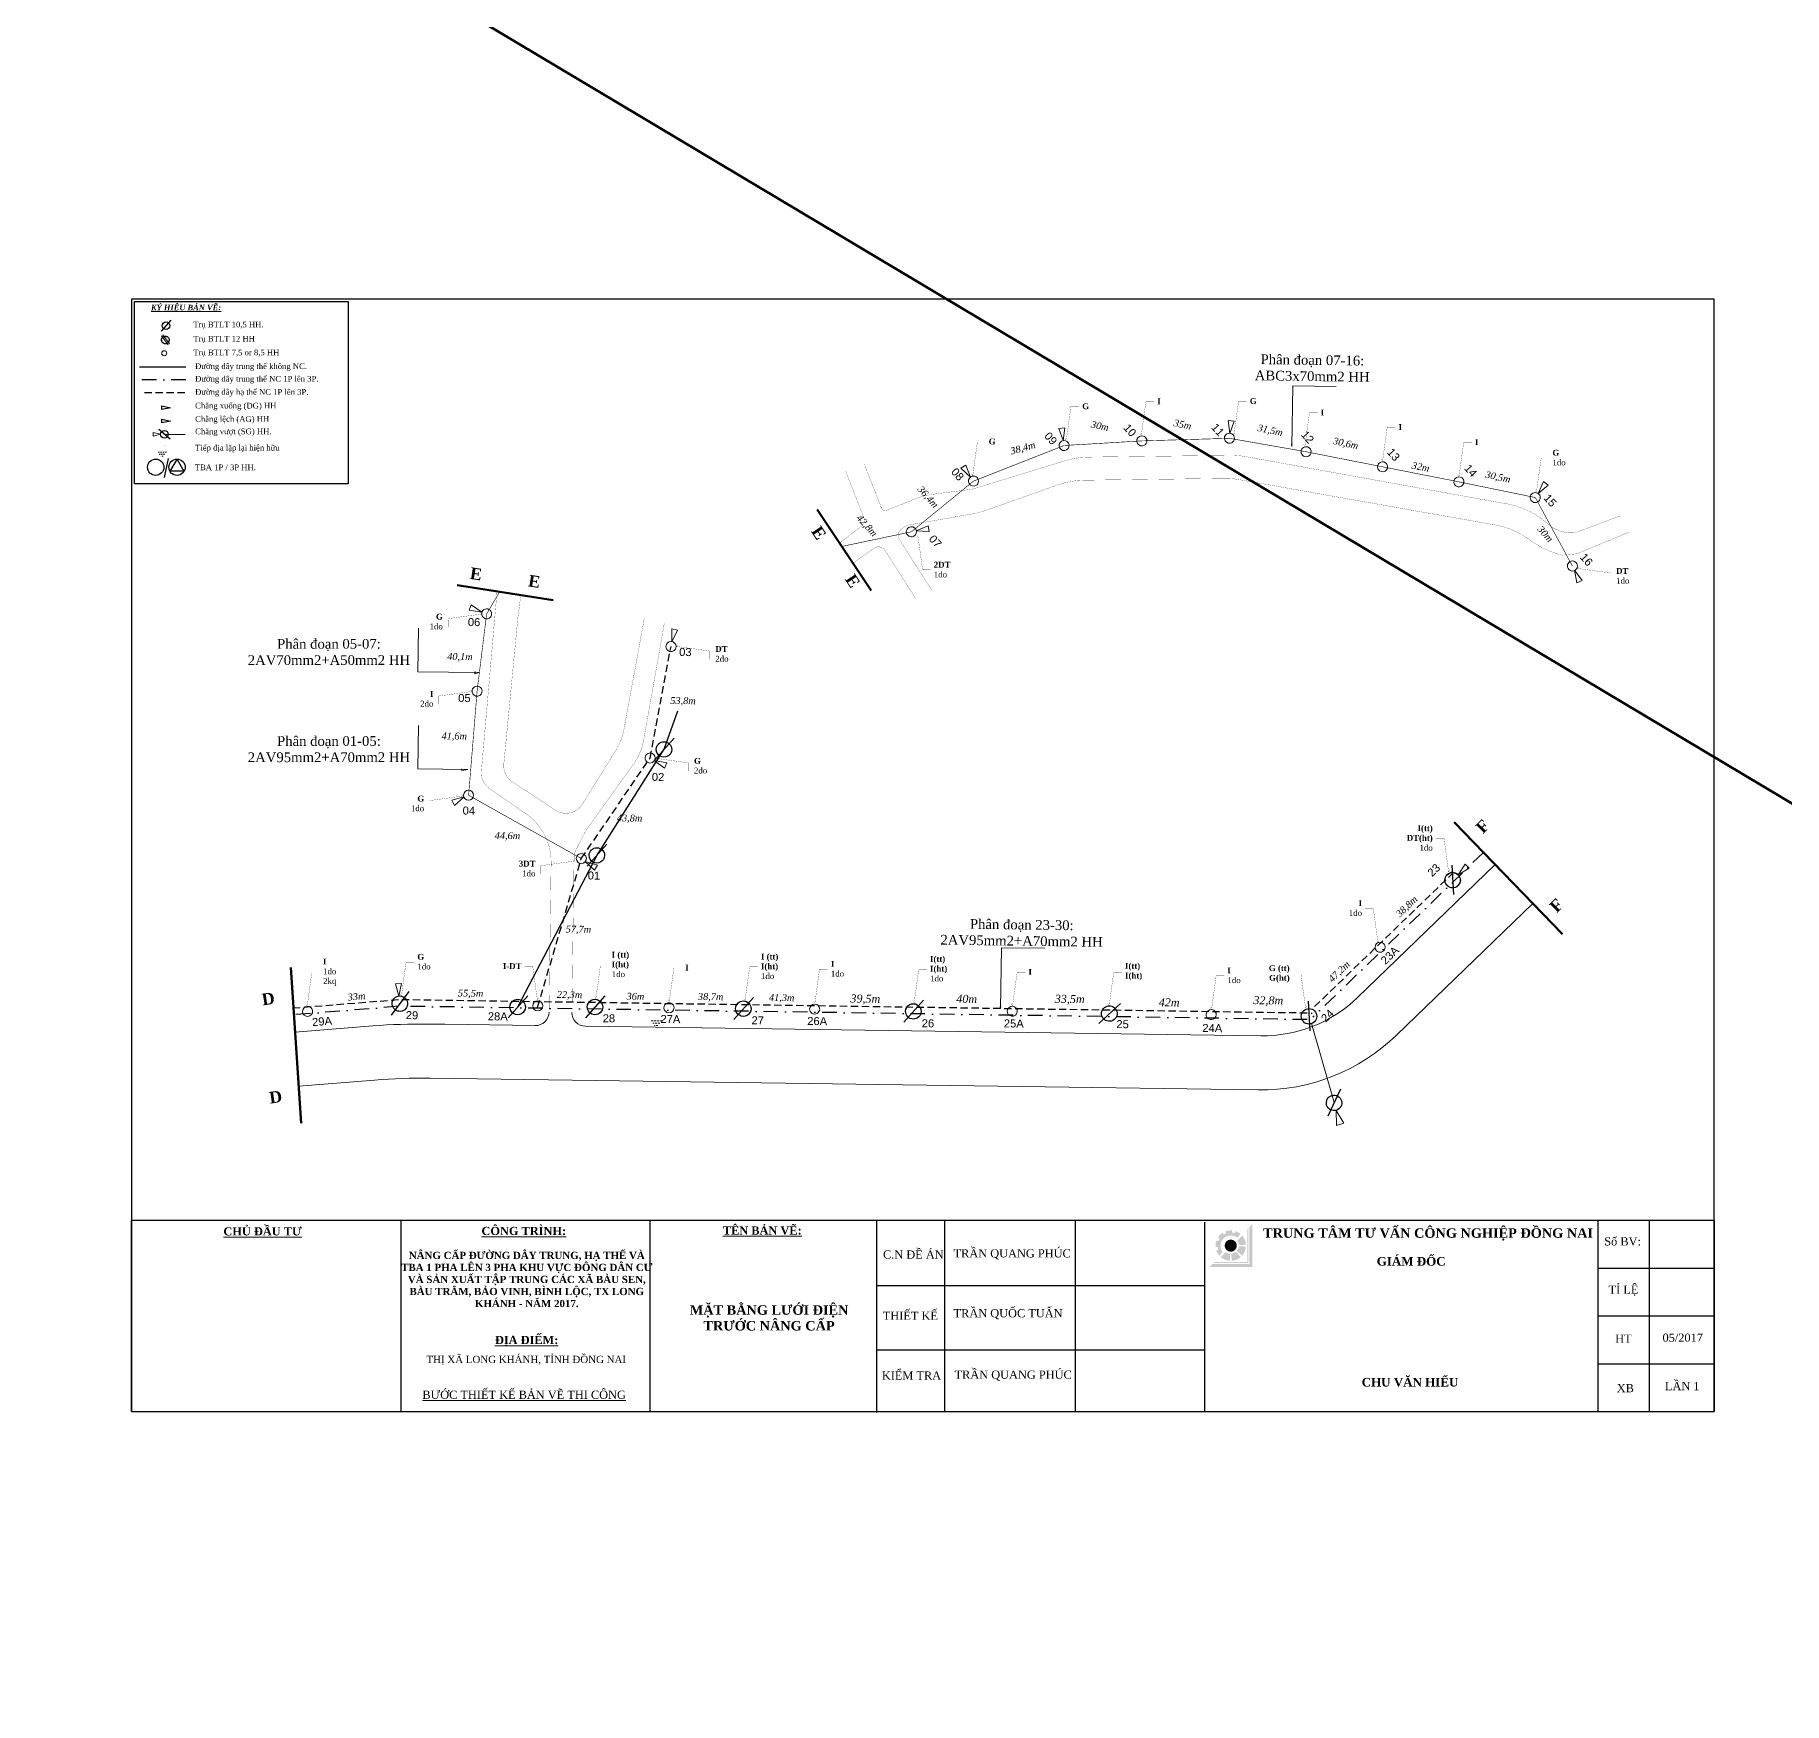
# Model space of a CAD drawing. Header units: metres. Extents: x 429925 to 893472, y 1245258 to 2552490.
# Drawn here: x 437166 to 438064, y 1260705 to 1261562 of the extents above; entities that cross this region are included whole.
import ezdxf

# ---------------------------------------------------------------- set-up
doc = ezdxf.new("R2010")
doc.units = ezdxf.units.M
doc.linetypes.add('DASHDOT', pattern=[1, 0.5, -0.25, 0, -0.25])
doc.linetypes.add('DASHED2', pattern=[0.375, 0.25, -0.125])
doc.layers.add('duong', color=2, linetype='Continuous', lineweight=15)
doc.layers.add('duong bao', color=3, linetype='Continuous', lineweight=13)
doc.layers.add('Khung ten', color=7, linetype='Continuous')
doc.layers.add('KHUNGBANVE', color=6, linetype='Continuous')
doc.styles.get("Standard").update_dxf_attribs({"font": 'arial.ttf'})
doc.styles.add('Unicode', font='times.ttf')

# ---------------------------------------------------------------- blocks, each defined once
blk = doc.blocks.new('A$C46BF4DDC')
at = {"color": 9, "linetype": 'Continuous'}
blk.add_line((9.91, 11.46), (0, 0), dxfattribs=at)
blk.add_lwpolyline([(0.89, 5.61, -1), (8.82, 5.61, -1)], format="xyb", close=True, dxfattribs=at)
blk = doc.blocks.new('A$C7B825D87')
at = {"layer": 'duong bao', "color": 1, "linetype": 'DASHED2', "lineweight": 20, "ltscale": 4}
for p, q in [((1.21, 2.48), (7.13, 2.48)), ((2.41, 1.31), (5.91, 1.31)), ((3.34, 0), (4.99, 0))]:
    blk.add_line(p, q, dxfattribs=at)
at = {"layer": 'duong bao', "color": 1, "linetype": 'DASHED2', "lineweight": 20, "ltscale": 4, "const_width": 0.0325}
blk.add_lwpolyline([(0.01, 8.11), (4.17, 5.43), (4.17, 2.48)], dxfattribs=at)
blk = doc.blocks.new('A$C6542344A')
at = {"color": 9, "linetype": 'Continuous'}
for p, q in [((7.5, 9.8), (0, 1.2)), ((8.7, 8.6), (1.3, 0))]:
    blk.add_line(p, q, dxfattribs=at)
for points in [[(0.3, 4.9, -1), (8.2, 4.9, -1)], [(4.3, 1, -1), (4.3, 8.9, -1)]]:
    blk.add_lwpolyline(points, format="xyb", close=True, dxfattribs=at)

msp = doc.modelspace()

# ---------------------------------------------------------------- hatches: boundary and pattern name
at = {"layer": 'duong bao', "lineweight": 50, "ltscale": 2}
h = msp.add_hatch(color=256, dxfattribs=at)
h.paths.add_polyline_path([(437232.56, 1261403.01, -1), (437233.33, 1261406.9, -1)], flags=17)
h.paths.add_polyline_path([(437233.33, 1261406.9, 1), (437232.56, 1261403.01, 1)], flags=17)
at = {"layer": 'Khung ten'}
h = msp.add_hatch(color=160, dxfattribs=at)
h.paths.add_polyline_path([(437791.09, 1260950.74), (437789.52, 1260949.17), (437789.52, 1260930.19), (437770.54, 1260930.19), (437768.97, 1260928.63), (437791.09, 1260928.63)])
h.paths.add_polyline_path([(437789, 1260948.65), (437788.48, 1260948.13), (437788.48, 1260931.23), (437771.58, 1260931.23), (437771.06, 1260930.71), (437789, 1260930.71)], flags=17)
for color, points in [(160, [(437785.18, 1260945.57, 0.10032), (437782.48, 1260947.11), (437782.15, 1260946.12, 0.055263), (437780.69, 1260946.43), (437780.79, 1260947.46, 0.110865), (437777.39, 1260947.04), (437777.75, 1260946.06, 0.055263), (437776.4, 1260945.41), (437775.85, 1260946.29, 0.110865), (437773.42, 1260943.87), (437774.3, 1260943.31, 0.055263), (437773.65, 1260941.97), (437772.67, 1260942.32, 0.110865), (437772.25, 1260938.92), (437773.29, 1260939.02, 0.055263), (437773.59, 1260937.56), (437772.6, 1260937.23, 0.10032), (437774.14, 1260934.53), (437775.99, 1260936.38, -0.904534), (437783.33, 1260943.72)]), (1, [(437783.16, 1260939.68, 1), (437776.9, 1260939.68, 1)])]:
    msp.add_hatch(color=color, dxfattribs=at).paths.add_polyline_path(points)
h = msp.add_hatch(color=104, dxfattribs=at)
h.paths.add_polyline_path([(437785.91, 1260944.83), (437783.32, 1260942.24, -0.149436), (437784.19, 1260939.96), (437787.83, 1260940.2, 0.16445)])
h.paths.add_polyline_path([(437787.83, 1260939.16), (437784.19, 1260939.4, -0.16445), (437783.17, 1260936.94), (437785.91, 1260934.53, 0.16445)])
h.paths.add_polyline_path([(437785.18, 1260933.8), (437782.77, 1260936.54, -0.16445), (437780.31, 1260935.52), (437780.55, 1260931.88, 0.16445)])
h.paths.add_polyline_path([(437779.51, 1260931.88), (437779.75, 1260935.52, -0.149436), (437777.47, 1260936.39), (437774.88, 1260933.8, 0.16445)])

# ---------------------------------------------------------------- linework, layer by layer
at = {"color": 1, "lineweight": 30, "ltscale": 15}
for p, q in [((437243.43, 1261390.96), (437219.59, 1261390.96)), ((437489.11, 1261194.7), (437496.02, 1261214.4)), ((437454.61, 1261140.23), (437489.11, 1261194.7)), ((437413.95, 1261062.37), (437454.61, 1261140.23))]:
    msp.add_line(p, q, dxfattribs=at)
at = {"color": 1, "linetype": 'DASHDOT', "lineweight": 30, "ltscale": 15}
for p, q in [((437243.43, 1261384.5), (437219.59, 1261384.5)), ((437909.82, 1261141.64), (437822.14, 1261056.99)), ((437352.62, 1261062.63), (437298.97, 1261058.3)), ((437819.28, 1261055.82), (437353.51, 1261062.69))]:
    msp.add_line(p, q, dxfattribs=at)
at = {"color": 4, "linetype": 'Continuous', "lineweight": 18}
for p, q in [((437811.83, 1261381.41), (437834.13, 1261381.09)), ((437362.64, 1261234.49), (437362.95, 1261256.79)), ((437362.64, 1261184.57), (437362.95, 1261206.87)), ((437845.13, 1261067.12), (437915.81, 1261135.44)), ((437865.1, 1261047.78), (437935.12, 1261115.46)), ((437662.24, 1261092.72), (437684.54, 1261092.41)), ((437299.56, 1261049.3), (437339.43, 1261052.54)), ((437367.97, 1261053.5), (437376.52, 1261053.38)), ((437422.84, 1261052.72), (437376.52, 1261053.38)), ((437448.6, 1261052.36), (437795.49, 1261047.46)), ((437301.38, 1261021.58), (437340.36, 1261024.75)), ((437368.9, 1261025.7), (437794.18, 1261019.69))]:
    msp.add_line(p, q, dxfattribs=at)
at = {"color": 5, "linetype": 'DASHED2', "lineweight": 30, "ltscale": 15}
for p, q in [((437222.26, 1261377.99), (437243.46, 1261377.99)), ((437481.84, 1261190.17), (437492.59, 1261247.44)), ((437446.53, 1261138.52), (437481.84, 1261190.17)), ((437424.1, 1261062.23), (437446.53, 1261138.52)), ((437894.56, 1261131.48), (437821.73, 1261061.18)), ((437352.65, 1261065.93), (437298.75, 1261061.59)), ((437819.32, 1261059.11), (437353.85, 1261065.98)), ((437821.77, 1261058.94), (437821.41, 1261058.98))]:
    msp.add_line(p, q, dxfattribs=at)
at = {"color": 7, "linetype": 'Continuous'}
msp.add_line((437234.34, 1261344.02), (437232.26, 1261334.25), dxfattribs=at)
at = {"color": 9, "linetype": 'Continuous'}
msp.add_lwpolyline([(437215.49, 1260854.45), (438028.29, 1260854.45), (438028.29, 1261425.95), (437215.49, 1261425.95)], close=True, dxfattribs=at)
at = {"color": 7, "linetype": 'Continuous'}
for points in [[(437217.07, 1261424.63), (437326.78, 1261424.63), (437326.78, 1261331.05), (437217.07, 1261331.05)], [(437231.14, 1261371.02), (437235.53, 1261370.07), (437231.14, 1261369.12)], [(437231.14, 1261364.18), (437235.53, 1261363.23), (437231.14, 1261362.28)], [(437235.46, 1261337.5), (437238.92, 1261343.5), (437242.38, 1261337.5)]]:
    msp.add_lwpolyline(points, close=True, dxfattribs=at)
at = {"color": 9, "linetype": 'Continuous'}
for points in [[(437232.56, 1261403.01, -1), (437233.33, 1261406.9, -1)], [(437234.89, 1261404.57, -1), (437231, 1261405.34, -1)]]:
    msp.add_lwpolyline(points, format="xyb", close=True, dxfattribs=at)
at = {"color": 4, "linetype": 'Continuous', "lineweight": 18}
for points in [[(437231.06, 1261398.13, -1), (437233.64, 1261398.13, -1)], [(437693.16, 1261352.94, -1), (437695.72, 1261348.45, -1)], [(437733.09, 1261355.32, -1), (437735.65, 1261350.83, -1)], [(437778.07, 1261356.64, -1), (437780.63, 1261352.15, -1)], [(437817.47, 1261349.73, -1), (437820.03, 1261345.25, -1)], [(437856.72, 1261342, -1), (437859.27, 1261337.52, -1)], [(437646.63, 1261334.64, -1), (437649.19, 1261330.16, -1)], [(437895.96, 1261334.27, -1), (437898.52, 1261329.78, -1)], [(437935.15, 1261326.22, -1), (437937.7, 1261321.73, -1)], [(437614.73, 1261308.62, -1), (437617.29, 1261304.13, -1)], [(437954.21, 1261291.05, -1), (437956.76, 1261286.57, -1)], [(437395.39, 1261264.79, -1), (437400.42, 1261263.65, -1)], [(437490.01, 1261247.48, -1), (437495.17, 1261247.41, -1)], [(437390.48, 1261225.09, -1), (437395.51, 1261223.95, -1)], [(437479.26, 1261190.21, -1), (437484.42, 1261190.13, -1)], [(437386.07, 1261171.08, -1), (437391.23, 1261171.01, -1)], [(437443.95, 1261138.56, -1), (437449.11, 1261138.48, -1)], [(437891.1, 1261124.8, -1), (437896.81, 1261130.32, -1)], [(437854.89, 1261091.17, -1), (437858.6, 1261094.76, -1)], [(437421.58, 1261062.86, -1), (437426.74, 1261062.79, -1)], [(437488.96, 1261061.91, -1), (437494.12, 1261061.84, -1)], [(437563.77, 1261061.25, -1), (437568.93, 1261061.18, -1)], [(437303.38, 1261059.81, -1), (437308.52, 1261060.23, -1)], [(437665.23, 1261060.37, -1), (437670.36, 1261059.8, -1)], [(437767.43, 1261058.64, -1), (437772.56, 1261058.06, -1)]]:
    msp.add_lwpolyline(points, format="xyb", close=True, dxfattribs=at)
for points in [[(437811.69, 1261351.32), (437811.2, 1261351.3), (437811.39, 1261350.12), (437811.83, 1261381.41)], [(437779.5, 1261356.94), (437778.76, 1261363.58), (437781.73, 1261363.24), (437779.5, 1261356.94)], [(437694, 1261353.21), (437691.78, 1261359.51), (437694.74, 1261359.85), (437694, 1261353.21)], [(437646.36, 1261334.43), (437641.48, 1261338.98), (437643.95, 1261340.66), (437646.36, 1261334.43)], [(437937.84, 1261326.1), (437940.59, 1261332.18), (437942.97, 1261330.38), (437937.84, 1261326.1)], [(437618.5, 1261306.94), (437624.67, 1261309.49), (437625.16, 1261306.54), (437618.5, 1261306.94)], [(437956.57, 1261286.69), (437960.56, 1261281.34), (437957.83, 1261280.13), (437956.57, 1261286.69)], [(437395.49, 1261265.05), (437388.9, 1261266.13), (437390.04, 1261268.89), (437395.49, 1261265.05)], [(437492.94, 1261249.87), (437492.98, 1261256.54), (437495.89, 1261255.86), (437492.94, 1261249.87)], [(437391.94, 1261234.7), (437391.86, 1261233.47), (437394.03, 1261234.1), (437362.64, 1261234.49)], [(437385.18, 1261184.58), (437385.17, 1261183.81), (437388.23, 1261184.21), (437362.64, 1261184.57)], [(437483.9, 1261188.93), (437490.46, 1261187.72), (437489.28, 1261184.98), (437483.9, 1261188.93)], [(437386.39, 1261170.22), (437381.34, 1261165.85), (437379.95, 1261168.49), (437386.39, 1261170.22)], [(437448.43, 1261137.05), (437454.81, 1261135.09), (437453.32, 1261132.5), (437448.43, 1261137.05)], [(437896.73, 1261130.08), (437900.38, 1261135.68), (437902.45, 1261133.53), (437896.73, 1261130.08)], [(437662.09, 1261062.63), (437661.61, 1261062.61), (437661.79, 1261061.44), (437662.24, 1261092.72)], [(437352.87, 1261067.77), (437351.17, 1261074.23), (437354.16, 1261074.32), (437352.87, 1261067.77)]]:
    msp.add_lwpolyline(points, dxfattribs=at)
for points in [[(437230.44, 1261356.46), (437226.71, 1261355.47), (437226.71, 1261357.46)], [(437834.17, 1261009.18), (437838.14, 1261002.56), (437834.31, 1261001.46)]]:
    msp.add_lwpolyline(points, close=True, dxfattribs=at)
at = {"color": 5, "linetype": 'DASHED2', "lineweight": 30, "ltscale": 15, "const_width": 0.3}
for points in [[(437616.01, 1261306.37), (437647.91, 1261332.4), (437694.44, 1261350.7), (437734.37, 1261353.08), (437779.35, 1261354.4), (437818.75, 1261347.49), (437858, 1261339.76), (437897.24, 1261332.03), (437936.42, 1261323.97), (437955.48, 1261288.81)], [(437580.3, 1261298.85), (437616.01, 1261306.37)], [(437393, 1261224.52), (437397.91, 1261264.22), (437404.61, 1261275.56)], [(437446.53, 1261138.52), (437388.65, 1261171.04), (437393, 1261224.52), (437393, 1261224.52)]]:
    msp.add_lwpolyline(points, dxfattribs=at)
at = {"color": 7, "linetype": 'Continuous'}
for points in [[(437223.78, 1261339.54, -1), (437232.17, 1261339.57, -1)], [(437234.71, 1261339.54, -1), (437243.1, 1261339.57, -1)]]:
    msp.add_lwpolyline(points, format="xyb", close=True, dxfattribs=at)
at = {"color": 4, "linetype": 'Continuous', "lineweight": 18, "const_width": 0.1}
for points in [[(437591.82, 1261341.2), (437600.69, 1261318.52, 0.417299), (437603.3, 1261317.39), (437617.44, 1261323.1, -0.063636), (437627.25, 1261325.67), (437647.24, 1261328.27), (437695.41, 1261342.99, -0.071127), (437706.6, 1261344.74), (437779.87, 1261345.66, -0.047955), (437787.5, 1261345.02), (437919.76, 1261321.08), (437922.14, 1261320.67, -0.119627), (437939.45, 1261313.14), (437942.24, 1261311.02, 0.227625), (437956.94, 1261305.95), (437980.11, 1261314.56)], [(437582.32, 1261337.41), (437591.56, 1261313.79, -0.333974), (437590.27, 1261309.16), (437579.12, 1261300.61)], [(437984.81, 1261306.29), (437957.71, 1261295.06), (437950.23, 1261294.38, -0.095884), (437934.43, 1261301.55), (437932.74, 1261302.78, 0.113953), (437916.18, 1261309.83), (437784.42, 1261333.18, 0.047039), (437776.94, 1261333.79), (437704.45, 1261332.88, 0.081716), (437691.67, 1261330.61), (437653.74, 1261317.24, -0.041362), (437647.35, 1261315.57), (437614.38, 1261309.8, 0.110499), (437612.77, 1261309.13), (437610.97, 1261307.86, 0.399287), (437609.89, 1261302.46), (437615.36, 1261293.79), (437626.47, 1261276.3)], [(437586.01, 1261290.29), (437596.86, 1261297.93, -0.429299), (437602.55, 1261296.79), (437604.29, 1261294.03), (437618.13, 1261272.25)], [(437403.25, 1261275.77), (437395.21, 1261183.48, 0.270249), (437399.5, 1261174.37), (437418.01, 1261161.65, -0.250806), (437431.02, 1261136.5), (437429.94, 1261059.62)], [(437478.85, 1261261.75), (437468.4, 1261204.82, -0.093575), (437464.4, 1261194.43), (437447.1, 1261166.52, -0.422509), (437433.1, 1261163.43), (437411.18, 1261177.89, -0.277801), (437406.73, 1261187.19), (437413.96, 1261262.32), (437415.45, 1261273.89)], [(437489.23, 1261259.89), (437478.54, 1261199.41, -0.112195), (437473.38, 1261187.15), (437450.23, 1261154.85, 0.037782), (437447.88, 1261150.98), (437443.59, 1261142.56, 0.114651), (437442.83, 1261139.48), (437441.7, 1261059.46)]]:
    msp.add_lwpolyline(points, format="xyb", dxfattribs=at)
at = {"color": 4, "linetype": 'Continuous', "lineweight": 18}
for centre, radius, start, end in [((437796.48, 1261117.45), 70, 269.19015, 314.02615), ((437422.94, 1261059.72), 7, 269.19015, 359.19015), ((437448.7, 1261059.36), 7, 179.19015, 269.19015), ((437363.74, 1260753.53), 300, 89.19256, 94.64887), ((437795.6, 1261119.68), 100, 269.19015, 314.02615), ((437364.66, 1260725.73), 300, 89.19015, 94.64646)]:
    msp.add_arc(centre, radius, start, end, dxfattribs=at)
at = {"layer": 'duong bao', "lineweight": 50, "ltscale": 2}
for p, q in [((433711.33, 1263768.71), (448885.03, 1254706.74)), ((437567.62, 1261317.84), (437595.38, 1261276.26)), ((437382.71, 1261278.93), (437432.13, 1261271.32)), ((437894.79, 1261157.18), (437950.39, 1261099.66)), ((437297.37, 1261082.48), (437302.63, 1261002.66))]:
    msp.add_line(p, q, dxfattribs=at)
at = {"layer": 'duong bao', "lineweight": 18, "ltscale": 2}
for p, q in [((437243.07, 1261356.41), (437232.48, 1261356.41)), ((437821.48, 1261053.86), (437833.14, 1261013.14))]:
    msp.add_line(p, q, dxfattribs=at)
at = {"layer": 'duong bao', "color": 4, "lineweight": 15, "ltscale": 2, "const_width": 0.1}
for points in [[(437694.89, 1261354.38), (437695.57, 1261353.36), (437697.93, 1261370.59), (437702.15, 1261370.61)], [(437733.4, 1261356.91), (437734.08, 1261355.89), (437736.44, 1261373.12), (437740.66, 1261373.13)], [(437780.98, 1261357.09), (437781.66, 1261356.07), (437784.02, 1261373.3), (437788.23, 1261373.32)], [(437817.4, 1261351.25), (437818.08, 1261350.22), (437820.44, 1261367.45), (437824.66, 1261367.47)], [(437646.87, 1261336.3), (437647.55, 1261335.28), (437649.91, 1261352.51), (437654.12, 1261352.53)], [(437857.33, 1261343.73), (437858.01, 1261342.71), (437860.37, 1261359.94), (437864.59, 1261359.96)], [(437896.59, 1261335.99), (437897.27, 1261334.97), (437899.63, 1261352.2), (437903.84, 1261352.22)], [(437936.38, 1261328.04), (437937.06, 1261327.02), (437939.42, 1261344.25), (437943.64, 1261344.27)], [(437618.69, 1261303.39), (437619.37, 1261304.42), (437621.73, 1261287.18), (437625.94, 1261287.17)], [(437958.91, 1261288.27), (437957.89, 1261287.59), (437975.12, 1261285.23), (437975.14, 1261281.02)], [(437394.41, 1261264.81), (437395.43, 1261264.13), (437378.2, 1261261.77), (437378.18, 1261257.55)], [(437496.33, 1261248.18), (437495.31, 1261247.49), (437512.54, 1261245.13), (437512.55, 1261240.92)], [(437389.6, 1261225.08), (437390.62, 1261224.4), (437373.39, 1261222.04), (437373.37, 1261217.82)], [(437485.36, 1261190.73), (437484.34, 1261190.05), (437501.57, 1261187.69), (437501.59, 1261183.47)], [(437384.84, 1261171.36), (437385.87, 1261170.68), (437368.63, 1261168.32), (437368.62, 1261164.11)], [(437892.6, 1261132.65), (437891.91, 1261131.63), (437889.56, 1261148.86), (437885.34, 1261148.88)], [(437441.99, 1261137.92), (437443.01, 1261137.24), (437425.78, 1261134.88), (437425.77, 1261130.66)], [(437856.29, 1261096.63), (437855.6, 1261095.61), (437853.24, 1261112.84), (437849.03, 1261112.86)], [(437353.49, 1261069.09), (437354.17, 1261068.07), (437356.53, 1261085.3), (437360.75, 1261085.32)], [(437424.64, 1261066.84), (437423.95, 1261065.82), (437421.6, 1261083.05), (437417.38, 1261083.06)], [(437453.32, 1261067.65), (437454, 1261066.63), (437456.36, 1261083.86), (437460.57, 1261083.88)], [(437491.03, 1261066.07), (437491.71, 1261065.05), (437494.07, 1261082.28), (437498.29, 1261082.29)], [(437529.95, 1261066.68), (437530.63, 1261065.66), (437532.99, 1261082.89), (437537.21, 1261082.91)], [(437565.82, 1261065.46), (437566.5, 1261064.44), (437568.86, 1261081.67), (437573.08, 1261081.68)], [(437616.77, 1261065.46), (437617.45, 1261064.44), (437619.81, 1261081.67), (437624.02, 1261081.68)], [(437305.08, 1261063.68), (437305.76, 1261062.66), (437308.12, 1261079.89), (437312.34, 1261079.91)], [(437667.3, 1261063.93), (437667.98, 1261062.91), (437670.34, 1261080.14), (437674.55, 1261080.16)], [(437716.9, 1261063.95), (437717.58, 1261062.93), (437719.94, 1261080.16), (437724.16, 1261080.18)], [(437769.48, 1261062.07), (437770.17, 1261061.05), (437772.53, 1261078.28), (437776.74, 1261078.3)], [(437819.13, 1261062.81), (437818.45, 1261061.79), (437816.09, 1261079.02), (437811.87, 1261079.04)]]:
    msp.add_lwpolyline(points, dxfattribs=at)
at = {"layer": 'KHUNGBANVE', "color": 2}
for p, q in [((437215.49, 1260854.45), (437215.49, 1260952.61)), ((438028.29, 1260952.61), (437215.49, 1260952.61)), ((437353.97, 1260854.9), (437353.97, 1260952.76)), ((437481.82, 1260854.45), (437481.82, 1260952.61)), ((437598.28, 1260853.93), (437598.28, 1260952.61)), ((437633.17, 1260854.15), (437633.17, 1260952.61)), ((437700.25, 1260854.45), (437700.25, 1260952.31)), ((437766.71, 1260854.45), (437766.71, 1260951.79)), ((437968.64, 1260854.23), (437968.64, 1260952.61)), ((437995.15, 1260854.23), (437995.15, 1260952.61)), ((438028.29, 1260952.61), (438028.29, 1260854.45)), ((438028.29, 1260928.02), (437968.64, 1260928.02)), ((437766.71, 1260918.97), (437598.28, 1260918.97)), ((438028.29, 1260903.42), (437968.64, 1260903.42)), ((437766.71, 1260885.91), (437598.28, 1260885.91)), ((438028.29, 1260878.83), (437968.64, 1260878.83)), ((437215.49, 1260854.45), (438028.29, 1260854.45))]:
    msp.add_line(p, q, dxfattribs=at)

# ---------------------------------------------------------------- block references
at = {"color": 4, "linetype": 'Continuous', "lineweight": 18, "yscale": 0.5, "zscale": 0.5}
for p, xscale, rotation in [((437230.78, 1261409.42), 0.5000000000041764, 359.9423113320694), ((437229.62, 1261358.89), 0.5000000000211088, 269.9863334116617)]:
    msp.add_blockref('A$C46BF4DDC', p, dxfattribs=dict(at, xscale=xscale, rotation=rotation))
at = {"color": 4, "linetype": 'Continuous', "lineweight": 18}
for p, rotation in [((437484.07, 1261189.04), 359.1901508878823), ((437449.57, 1261134.57), 359.1901508878823), ((437894.38, 1261119.99), 44.02615431627676), ((437348.95, 1261058), 4.646456836268144), ((437408.92, 1261056.71), 359.1901508878823), ((437448.61, 1261056.75), 359.1901508878823), ((437524.8, 1261055.87), 359.1901508878823), ((437612.1, 1261054.47), 359.1901508878823), ((437712.23, 1261053.83), 353.6156855554477), ((437820.63, 1261050.09), 44.02615431627676), ((437829.96, 1261006.26), 15.98247158980677)]:
    msp.add_blockref('A$C46BF4DDC', p, dxfattribs=dict(at, rotation=rotation))
at = {"layer": 'duong bao', "lineweight": 50, "ltscale": 2, "xscale": 0.4999999999677948, "yscale": 0.5, "zscale": 0.5, "rotation": 78.73382310779768}
msp.add_blockref('A$C6542344A', (437234.94, 1261402.38), dxfattribs=at)
at = {"layer": 'duong bao', "lineweight": 50, "ltscale": 2, "xscale": -0.8000000000029104, "yscale": 0.7999999999883585, "zscale": 0.8}
msp.add_blockref('A$C7B825D87', (437234.53, 1261345.26), dxfattribs=at)
at = {"layer": 'duong bao', "lineweight": 50, "ltscale": 2, "xscale": -1}
msp.add_blockref('A$C7B825D87', (437489.18, 1261052.72), dxfattribs=at)

# ---------------------------------------------------------------- texts
at = {"color": 4, "linetype": 'Continuous', "lineweight": 18, "insert": (437243.53, 1261421.16), "char_height": 2.867, "width": 49.2057, "attachment_point": 5}
msp.add_mtext('\\C7;\\fTimes New Roman|b1|i1|;\\H2.8669647164643;\\LKÝ HIỆU BẢN VẼ\\l\\L:\\l', dxfattribs=at)
at = {"char_height": 2.9352, "attachment_point": 4}
for s, insert, width in [('{\\fTimes New Roman|b0|i0|c0|p18;\\C7;Trụ BTLT 10,5 HH.}', (437247.26, 1261412.5), 78.7288), ('{\\fTimes New Roman|b0|i0|c0|p18;\\C7;Trụ BTLT 12 HH}', (437247.26, 1261405.17), 78.7288), ('{\\fTimes New Roman|b0|i0|c0|p18;\\C7;Trụ BTLT 7,5 or 8,5 HH}', (437247.26, 1261398.14), 78.7288), ('{\\fTimes New Roman|b0|i0|c0|p18;\\H1x;\\C7;Đường dây trung thế không NC.}', (437248.2, 1261390.96), 60.7348), ('{\\fTimes New Roman|b0|i0|c0|p18;\\C7;Đường dây trung thế NC 1P lên 3P.}', (437248.2, 1261384.5), 65.0554), ('{\\fTimes New Roman|b0|i0|c0|p18;\\C7;Đường dây hạ thế NC 1P lên 3P.}', (437248.2, 1261377.74), 69.8685), ('{\\fTimes New Roman|b0|i0|c0|p18;\\C7;Chằng xuống (DG) HH}', (437248.2, 1261370.7), 67.094), ('{\\fTimes New Roman|b0|i0|c0|p18;\\C7;Chằng lệch (AG) HH}', (437248.2, 1261363.86), 67.094), ('{\\fTimes New Roman|b0|i0|c0|p18;\\C7;Tiếp địa lặp lại hiện hữu}', (437248.2, 1261349.12), 67.094), ('{\\fTimes New Roman|b0|i0|c0|p18;\\C7;Chằng vượt (SG) HH.}', (437248.2, 1261357.49), 67.094), ('{\\fTimes New Roman|b0|i0|c0|p18;\\C7;TBA 1P / 3P HH.}', (437247.98, 1261339.46), 74)]:
    msp.add_mtext(s, dxfattribs=dict(at, insert=insert, width=width))
at = {"color": 4, "linetype": 'Continuous', "lineweight": 18}
for s, insert, char_height, width, attachment_point, rotation in [('{\\fTimes New Roman|b0|i0|c0|p18;\\C7;Phân đoạn 07-16:\\PABC3x70mm2 HH}', (437821.91, 1261390.45), 5, 86.625, 5, 359.19015), ('{\\fTimes New Roman|b1|i0|c0|p18;\\C7;G}', (437703.74, 1261370.83), 3, 24.4669, 4, 0.09969), ('{\\fTimes New Roman|b1|i0|c0|p18;\\C7;I}', (437742.24, 1261373.35), 3, 24.4669, 4, 0.09969), ('{\\fTimes New Roman|b1|i0|c0|p18;\\C7;G}', (437789.82, 1261373.53), 3, 24.4669, 4, 0.09969), ('{\\fTimes New Roman|b1|i0|c0|p18;\\C7;I}', (437826.24, 1261367.69), 3, 24.4669, 4, 0.09969), ('{\\fTimes New Roman|b0|i1|c0|p18;\\C7;30m}', (437712.86, 1261360.76), 3.5, 22.4014, 5, 347.78559), ('{\\fArial Unicode MS|b0|i0|c0|p34;\\C7;10}', (437728.25, 1261358.54), 4.1093, 22.225, 5, 311.6712), ('{\\fTimes New Roman|b0|i1|c0|p18;\\C7;35m}', (437755.31, 1261361.48), 3.5, 22.4014, 5, 347.78559), ('{\\fArial Unicode MS|b0|i0|c0|p34;\\C7;11}', (437773.37, 1261358.8), 4.1093, 22.225, 5, 311.6712), ('{\\fTimes New Roman|b0|i1|c0|p18;\\C7;31,5m}', (437800.21, 1261358.17), 3.5, 22.4014, 5, 347.78559), ('{\\fTimes New Roman|b1|i0|c0|p18;\\C7;I}', (437866.17, 1261360.17), 3, 24.4669, 4, 0.09969), ('{\\fTimes New Roman|b1|i0|c0|p18;\\C7;G}', (437655.71, 1261352.74), 3, 24.4669, 4, 0.09969), ('{\\fTimes New Roman|b0|i1|c0|p18;\\C7;38,4m}', (437673.35, 1261349.08), 3.5, 22.4014, 5, 15.35411), ('{\\fArial Unicode MS|b0|i0|c0|p34;\\C7;09}', (437687.6, 1261354.32), 4.1093, 22.225, 5, 311.6712), ('{\\fArial Unicode MS|b0|i0|c0|p34;\\C7;12}', (437819.52, 1261355.01), 4.1093, 22.225, 5, 311.6712), ('{\\fTimes New Roman|b0|i1|c0|p18;\\C7;30,6m}', (437839.01, 1261351.44), 3.5, 22.4014, 5, 347.78559), ('{\\fTimes New Roman|b1|i0|c0|p18;\\C7;I}', (437905.43, 1261352.43), 3, 24.4669, 4, 0.09969), ('{\\fArial Unicode MS|b0|i0|c0|p34;\\C7;13}', (437863.61, 1261346), 4.1093, 22.225, 5, 311.6712), ('{\\fTimes New Roman|b0|i1|c0|p18;\\C7;32m}', (437877.56, 1261339.72), 3.5, 22.4014, 5, 347.78559), ('{\\fTimes New Roman|b1|i0|c0|p18;\\C7;G\\P\\fTimes New Roman|b0|i0|c0|p18;1do}', (437945.22, 1261344.48), 3, 24.4669, 4, 0.09969), ('{\\fArial Unicode MS|b0|i0|c0|p34;\\C7;08}', (437639.73, 1261335.9), 4.1093, 22.225, 5, 311.6712), ('{\\fArial Unicode MS|b0|i0|c0|p34;\\C7;14}', (437903.25, 1261337.8), 4.1093, 22.225, 5, 311.6712), ('{\\fTimes New Roman|b0|i1|c0|p18;\\C7;30,5m}', (437917.18, 1261334.19), 3.5, 22.4014, 5, 347.78559), ('{\\fTimes New Roman|b0|i1|c0|p18;\\C7;36,4m}', (437624.3, 1261324.03), 3.5, 22.4014, 5, 311.6712), ('{\\fArial Unicode MS|b0|i0|c0|p34;\\C7;15}', (437944.06, 1261322.48), 4.1093, 22.225, 5, 311.6712), ('{\\fTimes New Roman|b1|i0|c0|p18;\\C7;E}', (437568.53, 1261305.8), 6, 22.4014, 5, 303.69471), ('{\\fTimes New Roman|b0|i1|c0|p18;\\C7;42,8m}', (437592.92, 1261309.33), 3.5, 22.4014, 5, 311.6712), ('{\\fTimes New Roman|b0|i1|c0|p18;\\C7;30m}', (437941.57, 1261305.24), 3.5, 22.4014, 5, 311.6712), ('{\\fArial Unicode MS|b0|i0|c0|p34;\\C7;07}', (437628.3, 1261301.44), 4.1093, 22.225, 5, 311.6712), ('{\\fTimes New Roman|b1|i0|c0|p18;\\C7;2DT\\P\\fTimes New Roman|b0|i0|c0|p18;1do}', (437627.53, 1261286.95), 3, 24.4669, 4, 359.90031), ('{\\fArial Unicode MS|b0|i0|c0|p34;\\C7;16}', (437962.69, 1261292.07), 4.1093, 22.225, 5, 311.6712), ('{\\fTimes New Roman|b1|i0|c0|p18;\\C7;E}', (437392.47, 1261284.76), 6, 22.4014, 5, 351.21366), ('{\\fTimes New Roman|b1|i0|c0|p18;\\C7;E}', (437422.39, 1261280.91), 6, 22.4014, 5, 351.21366), ('{\\fTimes New Roman|b1|i0|c0|p18;\\C7;E}', (437585.9, 1261281.13), 6, 22.4014, 5, 303.69471), ('{\\fTimes New Roman|b1|i0|c0|p18;\\C7;DT\\P\\fTimes New Roman|b0|i0|c0|p18;1do}', (437977.93, 1261283.73), 3, 24.4669, 4, 0.09969), ('{\\fTimes New Roman|b1|i0|c0|p18;\\C7;G\\P\\fTimes New Roman|b0|i0|c0|p18;1do}', (437375.39, 1261260.27), 3, 24.4669, 6, 359.90031), ('{\\fArial Unicode MS|b0|i0|c0|p34;\\C7;06}', (437391.46, 1261259.97), 4.1093, 22.225, 5, 359.19015), ('{\\fTimes New Roman|b0|i0|c0|p18;\\C7;Phân đoạn 05-07:\\P2AV70mm2+A50mm2 HH}', (437316.92, 1261244.59), 5, 86.625, 5, 0.03052), ('{\\fTimes New Roman|b0|i1|c0|p18;\\C7;40,1m}', (437384.19, 1261241.88), 3.5, 22.4014, 5, 359.19015), ('{\\fArial Unicode MS|b0|i0|c0|p34;\\C7;03}', (437499.96, 1261244.59), 4.1093, 22.225, 5, 359.19015), ('{\\fTimes New Roman|b1|i0|c0|p18;\\C7;DT\\P\\fTimes New Roman|b0|i0|c0|p18;2do}', (437515.34, 1261243.63), 3, 24.4669, 4, 0.09969), ('{\\fTimes New Roman|b1|i0|c0|p18;\\C7;I\\P\\fTimes New Roman|b0|i0|c0|p18;2do}', (437370.58, 1261220.54), 3, 24.4669, 6, 359.90031), ('{\\fArial Unicode MS|b0|i0|c0|p34;\\C7;05}', (437386.49, 1261220.97), 4.1093, 22.225, 5, 359.19015), ('{\\fTimes New Roman|b0|i1|c0|p18;\\C7;53,8m}', (437498.74, 1261219.23), 3.5, 22.4014, 5, 359.19015), ('{\\fTimes New Roman|b0|i0|c0|p18;\\C7;Phân đoạn 01-05:\\P2AV95mm2+A70mm2 HH}', (437316.92, 1261194.68), 5, 86.625, 5, 0.03052), ('{\\fTimes New Roman|b0|i1|c0|p18;\\C7;41,6m}', (437381.28, 1261201.07), 3.5, 22.4014, 5, 359.19015), ('{\\fTimes New Roman|b1|i0|c0|p18;\\C7;G\\P\\fTimes New Roman|b0|i0|c0|p18;2do}', (437504.38, 1261186.19), 3, 24.4669, 4, 0.09969), ('{\\fArial Unicode MS|b0|i0|c0|p34;\\C7;02}', (437485.93, 1261180.4), 4.1093, 22.225, 5, 359.19015), ('{\\fTimes New Roman|b1|i0|c0|p18;\\C7;G\\P\\fTimes New Roman|b0|i0|c0|p18;1do}', (437365.83, 1261166.82), 3, 24.4669, 6, 359.90031), ('{\\fArial Unicode MS|b0|i0|c0|p34;\\C7;04}', (437388.77, 1261163.13), 4.1093, 22.225, 5, 359.19015), ('{\\fTimes New Roman|b0|i1|c0|p18;\\C7;43,8m}', (437471.31, 1261158.92), 3.5, 22.4014, 5, 359.19015), ('{\\fTimes New Roman|b1|i0|c0|p18;\\C7;I(tt)\\PDT(ht)\\P\\fTimes New Roman|b0|i0|c0|p18;1do}', (437883.75, 1261149.09), 3, 24.4669, 6, 359.90031), ('{\\fTimes New Roman|b1|i0|c0|p18;\\C7;F}', (437909.38, 1261155.06), 6, 22.4014, 5, 45.13403), ('{\\fTimes New Roman|b0|i1|c0|p18;\\C7;44,6m}', (437408.6, 1261149.91), 3.5, 22.4014, 5, 359.19015), ('{\\fTimes New Roman|b1|i0|c0|p18;\\C7;3DT\\P\\fTimes New Roman|b0|i0|c0|p18;1do}', (437422.98, 1261133.38), 3, 24.4669, 6, 359.90031), ('{\\fArial Unicode MS|b0|i0|c0|p34;\\C7;23}', (437884.32, 1261132.6), 4.1093, 22.4014, 5, 44.02615), ('{\\fArial Unicode MS|b0|i0|c0|p34;\\C7;01}', (437453.02, 1261129.79), 4.1093, 22.225, 5, 359.19015), ('{\\fTimes New Roman|b0|i1|c0|p18;\\C7;38,8m}', (437870.63, 1261113.67), 3.5, 22.4014, 5, 44.02615), ('{\\fTimes New Roman|b1|i0|c0|p18;\\C7;F}', (437947.29, 1261114.46), 6, 22.4014, 5, 45.13403), ('{\\fTimes New Roman|b1|i0|c0|p18;\\C7;I\\P\\fTimes New Roman|b0|i0|c0|p18;1do}', (437847.44, 1261113.07), 3, 24.4669, 6, 359.90031), ('{\\fTimes New Roman|b0|i1|c0|p18;\\C7;57,7m}', (437445.03, 1261101.83), 3.5, 22.4014, 5, 359.19015), ('{\\fTimes New Roman|b0|i0|c0|p18;\\C7;Phân đoạn 23-30:\\P2AV95mm2+A70mm2 HH}', (437672.67, 1261100.37), 5, 86.625, 5, 359.19015), ('{\\fTimes New Roman|b1|i0|c0|p18;\\C7;I (tt)\\PI(ht)\\P\\fTimes New Roman|b0|i0|c0|p18;1do}', (437462.16, 1261084.09), 3, 24.4669, 4, 0.09969), ('{\\fArial Unicode MS|b0|i0|c0|p34;\\C7;23A}', (437861.71, 1261088.78), 4.1093, 22.225, 5, 44.02615), ('{\\fTimes New Roman|b1|i0|c0|p18;\\C7;I\\P\\fTimes New Roman|b0|i0|c0|p18;1do\\P2kq}', (437313.92, 1261080.12), 3, 24.4669, 4, 0.09969), ('{\\fTimes New Roman|b1|i0|c0|p18;\\C7;G\\P\\fTimes New Roman|b0|i0|c0|p18;1do}', (437362.33, 1261085.53), 3, 24.4669, 4, 0.09969), ('{\\fTimes New Roman|b1|i0|c0|p18;\\C7;I-DT}', (437415.79, 1261083.28), 3, 24.4669, 6, 359.90031), ('{\\fTimes New Roman|b1|i0|c0|p18;\\C7;I}', (437499.87, 1261082.51), 3, 24.4669, 4, 0.09969), ('{\\fTimes New Roman|b1|i0|c0|p18;\\C7;I (tt)\\PI(ht)\\P\\fTimes New Roman|b0|i0|c0|p18;1do}', (437538.79, 1261083.12), 3, 24.4669, 4, 0.09969), ('{\\fTimes New Roman|b1|i0|c0|p18;\\C7;I\\P\\fTimes New Roman|b0|i0|c0|p18;1do}', (437574.66, 1261081.9), 3, 24.4669, 4, 0.09969), ('{\\fTimes New Roman|b1|i0|c0|p18;\\C7;I(tt)\\PI(ht)\\P\\fTimes New Roman|b0|i0|c0|p18;1do}', (437625.61, 1261081.9), 3, 24.4669, 4, 0.09969), ('{\\fTimes New Roman|b1|i0|c0|p18;\\C7;I}', (437676.14, 1261080.37), 3, 24.4669, 4, 0.09969), ('{\\fTimes New Roman|b1|i0|c0|p18;\\C7;I(tt)\\PI(ht)}', (437725.74, 1261080.39), 3, 24.4669, 4, 0.09969), ('{\\fTimes New Roman|b1|i0|c0|p18;\\C7;I\\P\\fTimes New Roman|b0|i0|c0|p18;1do}', (437778.33, 1261078.51), 3, 24.4669, 4, 0.09969), ('{\\fTimes New Roman|b1|i0|c0|p18;\\C7;G (tt)\\PG(ht)}', (437810.29, 1261079.25), 3, 24.4669, 6, 359.90031), ('{\\fTimes New Roman|b0|i1|c0|p18;\\C7;47,2m}', (437835.97, 1261080.17), 3.5, 22.4014, 5, 44.02615), ('{\\fTimes New Roman|b1|i0|c0|p18;\\C7;D}', (437285.76, 1261066.5), 6, 22.4014, 5, 8.29362), ('{\\fTimes New Roman|b0|i1|c0|p18;\\C7;33m}', (437331.08, 1261067.66), 3.5, 22.4014, 5, 4.64646), ('{\\fTimes New Roman|b0|i1|c0|p18;\\C7;55,5m}', (437389.66, 1261068.94), 3.5, 22.4014, 5, 359.19015), ('{\\fTimes New Roman|b0|i1|c0|p18;\\C7;22,3m}', (437440.47, 1261068.22), 3.5, 22.4014, 5, 359.19015), ('{\\fTimes New Roman|b0|i1|c0|p18;\\C7;36m}', (437474.33, 1261067.74), 3.5, 22.4014, 5, 359.19015), ('{\\fTimes New Roman|b0|i1|c0|p18;\\C7;38,7m}', (437512.93, 1261067.2), 3.5, 22.4014, 5, 359.19015), ('{\\fTimes New Roman|b0|i1|c0|p18;\\C7;41,3m}', (437549.42, 1261066.68), 3.5, 22.4014, 5, 359.19015), ('{\\fTimes New Roman|b0|i1|c0|p18;\\C7;39,5m}', (437592.38, 1261066.08), 4.1093, 22.225, 5, 359.19015), ('{\\fTimes New Roman|b0|i1|c0|p18;\\C7;40m}', (437644.43, 1261066.4), 4.1093, 22.225, 5, 359.19015), ('{\\fTimes New Roman|b0|i1|c0|p18;\\C7;33,5m}', (437697.34, 1261065.92), 4.1093, 22.225, 5, 359.19015), ('{\\fTimes New Roman|b0|i1|c0|p18;\\C7;42m}', (437748.39, 1261064.62), 4.1093, 22.225, 5, 359.19015), ('{\\fTimes New Roman|b0|i1|c0|p18;\\C7;32,8m}', (437799.31, 1261065.23), 4.1093, 22.225, 5, 359.19015), ('{\\fArial Unicode MS|b0|i0|c0|p34;\\H1x;\\C7;29A}', (437313.36, 1261054.86), 4.1093, 22.225, 5, 4.64646), ('{\\fArial Unicode MS|b0|i0|c0|p34;\\H1x;\\C7;29}', (437359.55, 1261058.04), 4.1093, 22.225, 5, 359.19015), ('\\C7;\\fArial Unicode MS|b0|i0|;\\H4.1092942200601;28A', (437403.63, 1261057.42), 4.1093, 22.225, 5, 359.19015), ('\\C7;\\fArial Unicode MS|b0|i0|;\\H4.1092942200601;28', (437460.7, 1261056.42), 4.1093, 22.225, 5, 359.19015), ('{\\fArial Unicode MS|b0|i0|c0|p34;\\H1x;\\C7;27A}', (437492.27, 1261056.07), 4.1093, 22.225, 5, 359.19015), ('{\\fArial Unicode MS|b0|i0|c0|p34;\\C7;27}', (437537.13, 1261055.44), 4.1093, 22.225, 5, 359.19015), ('{\\fArial Unicode MS|b0|i0|c0|p34;\\C7;26A}', (437567.66, 1261055.01), 4.1093, 22.225, 5, 359.19015), ('{\\fArial Unicode MS|b0|i0|c0|p34;\\C7;26}', (437624.53, 1261053.87), 4.1093, 22.225, 5, 359.19015), ('{\\fArial Unicode MS|b0|i0|c0|p34;\\C7;25A}', (437668.61, 1261053.77), 4.1093, 22.225, 5, 359.19015), ('{\\fArial Unicode MS|b0|i0|c0|p34;\\C7;25}', (437724.48, 1261053.43), 4.1093, 22.225, 5, 359.19015), ('{\\fArial Unicode MS|b0|i0|c0|p34;\\C7;24}', (437829.67, 1261057.82), 4.1093, 22.225, 5, 44.02615), ('{\\fArial Unicode MS|b0|i0|c0|p34;\\C7;24A}', (437770.55, 1261051.46), 4.1093, 22.225, 5, 359.19015), ('{\\fTimes New Roman|b1|i0|c0|p18;\\C7;D}', (437289.55, 1261016.06), 6, 22.4014, 5, 8.29362)]:
    msp.add_mtext(s, dxfattribs=dict(at, insert=insert, char_height=char_height, width=width, attachment_point=attachment_point, rotation=rotation))
at = {"layer": 'duong', "attachment_point": 2, "style": 'Unicode'}
for s, insert, char_height, width in [('{\\fTimes New Roman|b1|i0|c0|p18;\\LCHỦ ĐẦU TƯ}', (437282.85, 1260949.12), 4.1939, 338.0455), ('{\\fTimes New Roman|b1|i0|c0|p18;\\LCÔNG TRÌNH:}', (437416.99, 1260949.32), 4.1939, 338.0455), ('{\\fTimes New Roman|b1|i0|c0|p18;\\LTÊN BẢN VẼ:}', (437539.45, 1260949.56), 4.1939, 338.0455), ('{\\fTimes New Roman|b1|i0|c0|p18;TRUNG TÂM TƯ VẤN CÔNG NGHIỆP ĐỒNG NAI}', (437881.35, 1260948.59), 4.8561, 338.0455), ('C.N ĐỀ ÁN', (437617.01, 1260937.23), 4.194, 338.0455), ('TRẦN QUANG PHÚC', (437667.78, 1260937.82), 4.1939, 338.0455), ('Số BV:', (437981.24, 1260943.98), 4.194, 338.0455), ('{\\fTimes New Roman|b1|i0|c0|p18;NÂNG CẤ\\fTimes New Roman|b1|i0|c163|p18;P ĐƯ\\fTimes New Roman|b1|i0|c0|p18;ỜNG DÂY TRUNG, HẠ THẾ VÀ TBA 1 PHA LÊN 3 PHA KHU VỰ\\fTimes New Roman|b1|i0|c163|p18;C ĐÔNG DÂN CƯ VÀ S\\fTimes New Roman|b1|i0|c0|p18;ẢN XUẤT TẬP TRUNG CÁC XÃ BÀU SEN, BÀU TRÂM, BẢO VINH, BÌNH LỘ\\fTimes New Roman|b1|i0|c163|p18;C, TX LONG KHÁNH - NĂM \\fTimes New Roman|b1|i0|c0|p18;2017.}', (437418.52, 1260936.54), 3.70861, 130.2593), ('{\\fTimes New Roman|b1|i0|c0|p18;GIÁM ĐỐC}', (437872.68, 1260933.85), 4.4146, 338.0455), ('TỈ LỆ', (437981.7, 1260919.19), 4.194, 338.0455), ('{\\fTimes New Roman|b1|i0|c163|p18;MẶT \\fTimes New Roman|b1|i0|c0|p18;BẰNG\\fTimes New Roman|b1|i0|c163|p18; \\fTimes New Roman|b1|i0|c0|p18;LƯỚI ĐIỆN TRƯỚC NÂNG CẤP}', (437542.94, 1260909.05), 4.85606, 83.9957), ('THIẾT KẾ', (437615.49, 1260905.77), 4.194, 338.0455), ('TRẦN QUỐC TUẤN', (437665.68, 1260907.07), 4.1939, 338.0455), ('{\\fTimes New Roman|b1|i0|c0|p18;\\LĐỊA ĐIẾM:}', (437418.44, 1260893.33), 4.1939, 128.0996), ('HT', (437981.68, 1260894.03), 4.194, 338.0455), ('05/2017', (438012.14, 1260894.51), 4.194, 338.0455), ('THỊ XÃ LONG KHÁNH, TỈNH ĐỒNG NAI', (437418.24, 1260883.11), 3.7086, 129.5413), ('KIỂM TRA', (437616.06, 1260875.07), 4.194, 338.0455), ('TRẦN QUANG PHÚC', (437668.29, 1260875.51), 4.1939, 338.0455), ('{\\LBƯỚC THIẾT KẾ BẢN VẼ THI CÔNG}', (437417.16, 1260865.18), 4.1939, 338.0455), ('{\\fTimes New Roman|b1|i0|c0|p18;CHU VĂN HIẾU}', (437872.09, 1260871.72), 4.4146, 338.0455), ('XB', (437982.65, 1260868.58), 4.194, 338.0455), ('LẦN 1', (438011.88, 1260869.64), 4.194, 338.0455)]:
    msp.add_mtext(s, dxfattribs=dict(at, insert=insert, char_height=char_height, width=width))

doc.saveas('drawing.dxf')
